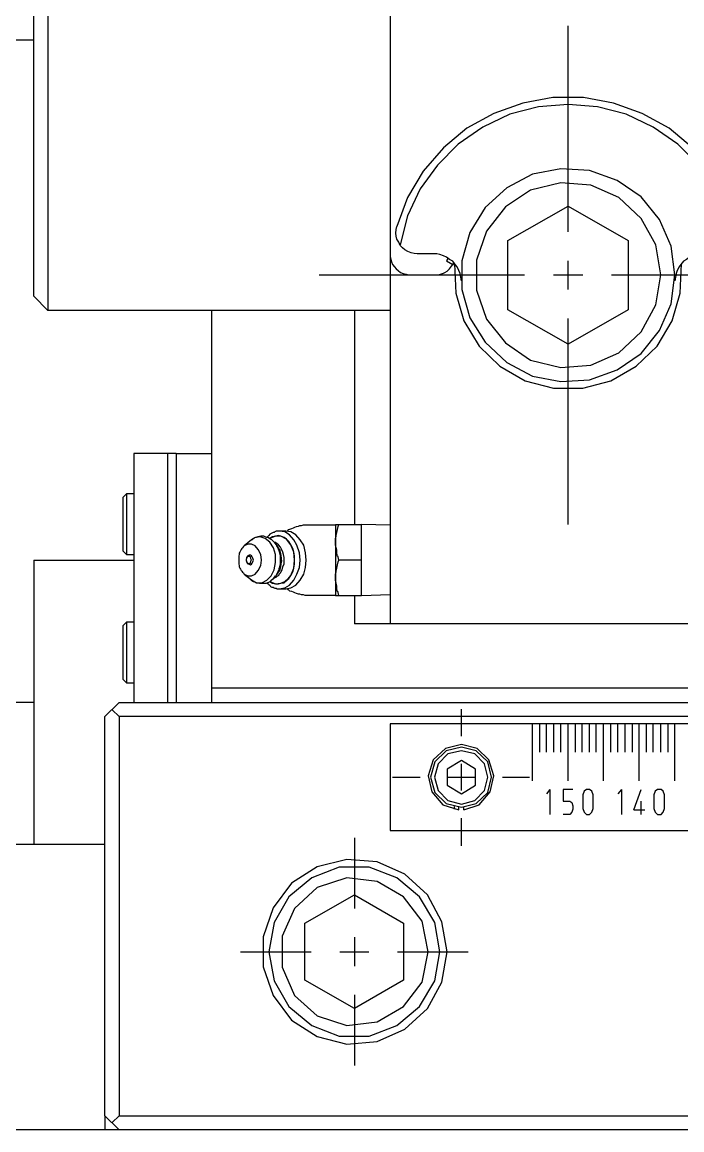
# Model space of a CAD drawing. Header units: millimetres. Extents: x -211 to 45495, y 24 to 52952.
# Drawn here: x 22867.8 to 22960.4, y 28092 to 28247.5 of the extents above; entities that cross this region are included whole.
import ezdxf

# ---------------------------------------------------------------- set-up
doc = ezdxf.new("R2010")
doc.units = ezdxf.units.MM
doc.layers.add('Layer2', color=7, linetype='Continuous')

# ---------------------------------------------------------------- blocks, each defined once
blk = doc.blocks.new('BLKF802')
at = {"layer": 'Layer2', "color": 7, "linetype": 'Continuous', "lineweight": 25}
for p, q in [((22927.36, 28214.04), (22927.45, 28214.13)), ((22927.45, 28214.13), (22927.45, 28214.21)), ((22927.45, 28214.21), (22927.53, 28214.21)), ((22927.53, 28214.21), (22927.53, 28214.3))]:
    blk.add_line(p, q, dxfattribs=at)
blk = doc.blocks.new('BLKF806')
at = {"layer": 'Layer2', "color": 7, "linetype": 'Continuous', "lineweight": 25}
for p, q in [((22928.22, 28213.53), (22928.31, 28213.53)), ((22928.31, 28213.53), (22928.31, 28213.7)), ((22928.31, 28213.7), (22928.4, 28213.7))]:
    blk.add_line(p, q, dxfattribs=at)
blk = doc.blocks.new('BLKF807')
at = {"layer": 'Layer2', "color": 7, "linetype": 'Continuous', "lineweight": 25}
for p, q in [((22927.79, 28212.92), (22928.05, 28213.27)), ((22925.64, 28212.06), (22926.07, 28212.06)), ((22926.07, 28212.06), (22926.5, 28212.15)), ((22926.5, 28212.15), (22926.93, 28212.32)), ((22926.93, 28212.32), (22927.1, 28212.41)), ((22927.1, 28212.41), (22927.45, 28212.58)), ((22927.45, 28212.58), (22927.79, 28212.92))]:
    blk.add_line(p, q, dxfattribs=at)
blk = doc.blocks.new('BLKF812')
at = {"layer": 'Layer2', "color": 7, "linetype": 'Continuous', "lineweight": 25}
for p, q in [((22919.44, 28214.99), (22919.44, 28214.64)), ((22919.44, 28214.64), (22919.53, 28214.21)), ((22919.53, 28214.21), (22919.61, 28213.87)), ((22919.61, 28213.87), (22919.78, 28213.53)), ((22919.78, 28213.53), (22920.04, 28213.18)), ((22920.04, 28213.18), (22920.3, 28212.92)), ((22920.3, 28212.92), (22920.56, 28212.66)), ((22920.56, 28212.66), (22920.9, 28212.41)), ((22920.9, 28212.41), (22921.25, 28212.23)), ((22921.25, 28212.23), (22921.68, 28212.15)), ((22921.68, 28212.15), (22922.02, 28212.06))]:
    blk.add_line(p, q, dxfattribs=at)
blk = doc.blocks.new('BLKF864')
at = {"layer": 'Layer2', "color": 7, "linetype": 'Continuous', "lineweight": 25}
for p, q in [((22942.26, 28236.95), (22938.04, 28236.17)), ((22946.57, 28236.95), (22942.26, 28236.95)), ((22950.78, 28236.17), (22946.57, 28236.95)), ((22938.04, 28236.17), (22933.99, 28234.71)), ((22954.83, 28234.71), (22950.78, 28236.17)), ((22933.99, 28234.71), (22930.2, 28232.64)), ((22958.62, 28232.64), (22954.83, 28234.71)), ((22930.2, 28232.64), (22926.93, 28229.89)), ((22961.89, 28229.89), (22958.62, 28232.64)), ((22926.93, 28229.89), (22924.09, 28226.61)), ((22964.74, 28226.61), (22961.89, 28229.89)), ((22924.09, 28226.61), (22921.85, 28222.91)), ((22966.97, 28222.91), (22964.74, 28226.61)), ((22968.44, 28218.86), (22966.97, 28222.91))]:
    blk.add_line(p, q, dxfattribs=at)
blk = doc.blocks.new('BLKF865')
at = {"layer": 'Layer2', "color": 7, "linetype": 'Continuous', "lineweight": 25}
for p, q in [((22940.28, 28235.66), (22936.23, 28234.62)), ((22944.41, 28236), (22940.28, 28235.66)), ((22948.55, 28235.66), (22944.41, 28236)), ((22952.59, 28234.62), (22948.55, 28235.66)), ((22936.23, 28234.62), (22932.44, 28232.81)), ((22956.38, 28232.81), (22952.59, 28234.62)), ((22932.44, 28232.81), (22929, 28230.4)), ((22959.83, 28230.4), (22956.38, 28232.81)), ((22929, 28230.4), (22926.07, 28227.48)), ((22962.75, 28227.48), (22959.83, 28230.4)), ((22926.07, 28227.48), (22923.66, 28224.12)), ((22965.17, 28224.12), (22962.75, 28227.48)), ((22923.66, 28224.12), (22921.85, 28220.33)), ((22966.97, 28220.33), (22965.17, 28224.12)), ((22968.01, 28216.28), (22966.97, 28220.33))]:
    blk.add_line(p, q, dxfattribs=at)
blk = doc.blocks.new('BLKF866')
at = {"layer": 'Layer2', "color": 7, "linetype": 'Continuous', "lineweight": 25}
for p, q in [((22962.41, 28214.9), (22961.89, 28214.73)), ((22962.84, 28214.99), (22962.41, 28214.9)), ((22965.6, 28214.99), (22962.84, 28214.99)), ((22960.26, 28213.53), (22960, 28213.18)), ((22960.6, 28213.96), (22960.26, 28213.53)), ((22961.03, 28214.21), (22960.6, 28213.96)), ((22961.46, 28214.56), (22961.03, 28214.21)), ((22961.89, 28214.73), (22961.46, 28214.56)), ((22959.57, 28212.23), (22959.48, 28211.72)), ((22959.74, 28212.66), (22959.57, 28212.23)), ((22960, 28213.18), (22959.74, 28212.66))]:
    blk.add_line(p, q, dxfattribs=at)
blk = doc.blocks.new('BLKF867')
at = {"layer": 'Layer2', "color": 7, "linetype": 'Continuous', "lineweight": 25}
for p, q in [((22926.41, 28214.9), (22925.98, 28214.99)), ((22926.93, 28214.73), (22926.41, 28214.9)), ((22927.36, 28214.56), (22926.93, 28214.73)), ((22927.79, 28214.21), (22927.36, 28214.56)), ((22928.22, 28213.96), (22927.79, 28214.21)), ((22928.57, 28213.53), (22928.22, 28213.96)), ((22928.83, 28213.18), (22928.57, 28213.53)), ((22929.08, 28212.66), (22928.83, 28213.18)), ((22929.26, 28212.23), (22929.08, 28212.66)), ((22929.34, 28211.72), (22929.26, 28212.23)), ((22929.43, 28211.2), (22929.34, 28211.72))]:
    blk.add_line(p, q, dxfattribs=at)
blk = doc.blocks.new('BLKF869')
at = {"layer": 'Layer2', "color": 7, "linetype": 'Continuous', "lineweight": 25}
for p, q in [((22920.21, 28217.92), (22920.3, 28218.43)), ((22920.3, 28217.49), (22920.21, 28217.92)), ((22920.39, 28217.06), (22920.3, 28217.49)), ((22920.64, 28216.63), (22920.39, 28217.06)), ((22920.82, 28216.19), (22920.64, 28216.63)), ((22921.16, 28215.85), (22920.82, 28216.19)), ((22921.51, 28215.59), (22921.16, 28215.85)), ((22921.94, 28215.33), (22921.51, 28215.59)), ((22922.37, 28215.16), (22921.94, 28215.33)), ((22922.8, 28215.08), (22922.37, 28215.16)), ((22923.23, 28214.99), (22922.8, 28215.08))]:
    blk.add_line(p, q, dxfattribs=at)
blk = doc.blocks.new('BLKF870')
at = {"layer": 'Layer2', "color": 7, "linetype": 'Continuous', "lineweight": 25}
for p, q in [((22928.48, 28213.61), (22928.65, 28209.48)), ((22928.65, 28209.48), (22929.77, 28205.6)), ((22959.05, 28205.6), (22960.17, 28209.48)), ((22929.77, 28205.6), (22931.93, 28202.07)), ((22956.9, 28202.07), (22959.05, 28205.6)), ((22931.93, 28202.07), (22934.85, 28199.23)), ((22953.97, 28199.23), (22956.9, 28202.07)), ((22934.85, 28199.23), (22938.38, 28197.16)), ((22950.44, 28197.16), (22953.97, 28199.23)), ((22938.38, 28197.16), (22942.35, 28196.13)), ((22946.48, 28196.13), (22950.44, 28197.16)), ((22942.35, 28196.13), (22946.48, 28196.13))]:
    blk.add_line(p, q, dxfattribs=at)
blk = doc.blocks.new('BLKF1083')
at = {"layer": 'Layer2', "color": 7, "linetype": 'Continuous', "lineweight": 25}
for p, q in [((22898.34, 28173.14), (22898.26, 28172.97)), ((22898.26, 28172.97), (22898.26, 28172.79)), ((22898.43, 28173.31), (22898.34, 28173.14)), ((22898.51, 28173.48), (22898.43, 28173.31)), ((22898.6, 28173.65), (22898.51, 28173.48)), ((22898.69, 28173.74), (22898.6, 28173.65)), ((22898.86, 28173.91), (22898.69, 28173.74)), ((22898.94, 28174), (22898.86, 28173.91)), ((22898.26, 28172.79), (22898.17, 28172.62)), ((22898.17, 28172.62), (22898.17, 28172.45)), ((22898.17, 28172.45), (22898.17, 28172.19))]:
    blk.add_line(p, q, dxfattribs=at)
blk = doc.blocks.new('BLKF1084')
at = {"layer": 'Layer2', "color": 7, "linetype": 'Continuous', "lineweight": 25}
for p, q in [((22900.15, 28174.95), (22900.06, 28174.86)), ((22900.24, 28175.03), (22900.15, 28174.95)), ((22900.32, 28175.03), (22900.24, 28175.03)), ((22900.41, 28175.12), (22900.32, 28175.03))]:
    blk.add_line(p, q, dxfattribs=at)
blk = doc.blocks.new('BLKF1085')
at = {"layer": 'Layer2', "color": 7, "linetype": 'Continuous', "lineweight": 25}
for p, q in [((22901.87, 28175.03), (22901.18, 28175.29)), ((22902.56, 28174.52), (22901.87, 28175.03)), ((22903.08, 28173.74), (22902.56, 28174.52)), ((22903.34, 28172.79), (22903.08, 28173.74)), ((22903.16, 28170.64), (22903.34, 28171.67)), ((22903.34, 28171.67), (22903.34, 28172.79)), ((22902.13, 28169.18), (22902.73, 28169.78)), ((22902.73, 28169.78), (22903.16, 28170.64)), ((22899.98, 28169.26), (22900.67, 28168.83)), ((22900.67, 28168.83), (22901.44, 28168.83)), ((22901.44, 28168.83), (22902.13, 28169.18))]:
    blk.add_line(p, q, dxfattribs=at)
blk = doc.blocks.new('BLKF1086')
at = {"layer": 'Layer2', "color": 7, "linetype": 'Continuous', "lineweight": 25}
for p, q in [((22899.98, 28174.26), (22899.46, 28174.26)), ((22900.49, 28174), (22899.98, 28174.26)), ((22900.92, 28173.48), (22900.49, 28174)), ((22901.27, 28172.79), (22900.92, 28173.48)), ((22898.17, 28172.02), (22898.17, 28171.42)), ((22898.17, 28171.42), (22898.26, 28171.24)), ((22901.36, 28172.02), (22901.27, 28172.79)), ((22901.27, 28171.24), (22901.36, 28172.02)), ((22898.26, 28171.24), (22898.26, 28171.07)), ((22898.26, 28171.07), (22898.34, 28170.9)), ((22898.34, 28170.9), (22898.43, 28170.73)), ((22898.43, 28170.73), (22898.51, 28170.55)), ((22898.51, 28170.55), (22898.6, 28170.47)), ((22898.6, 28170.47), (22898.69, 28170.3)), ((22898.69, 28170.3), (22898.86, 28170.21)), ((22898.86, 28170.21), (22898.94, 28170.04)), ((22898.94, 28170.04), (22899.46, 28169.78)), ((22899.46, 28169.78), (22899.98, 28169.78)), ((22899.98, 28169.78), (22900.49, 28170.04)), ((22900.49, 28170.04), (22900.92, 28170.55)), ((22900.92, 28170.55), (22901.27, 28171.24))]:
    blk.add_line(p, q, dxfattribs=at)
blk = doc.blocks.new('BLKF1087')
at = {"layer": 'Layer2', "color": 7, "linetype": 'Continuous', "lineweight": 25}
for p, q in [((22904.02, 28172.88), (22903.94, 28173.05)), ((22904.02, 28172.62), (22904.02, 28172.88)), ((22904.02, 28172.45), (22904.02, 28172.62)), ((22904.02, 28172.19), (22904.02, 28172.45)), ((22904.02, 28171.93), (22904.02, 28172.19)), ((22904.02, 28171.76), (22904.02, 28171.93)), ((22904.02, 28171.5), (22904.02, 28171.76)), ((22904.02, 28171.24), (22904.02, 28171.5)), ((22903.85, 28170.81), (22903.94, 28171.07)), ((22903.85, 28170.64), (22903.85, 28170.81)), ((22903.94, 28171.07), (22904.02, 28171.24))]:
    blk.add_line(p, q, dxfattribs=at)
blk = doc.blocks.new('BLKF1088')
at = {"layer": 'Layer2', "color": 7, "linetype": 'Continuous', "lineweight": 25}
for p, q in [((22903.51, 28170.04), (22903.59, 28170.04)), ((22903.59, 28170.12), (22903.68, 28170.21)), ((22903.59, 28170.04), (22903.59, 28170.12)), ((22903.68, 28170.3), (22903.68, 28170.38)), ((22903.68, 28170.38), (22903.77, 28170.38)), ((22903.68, 28170.21), (22903.68, 28170.3)), ((22903.77, 28170.47), (22903.77, 28170.55)), ((22903.77, 28170.38), (22903.77, 28170.47))]:
    blk.add_line(p, q, dxfattribs=at)
blk = doc.blocks.new('BLKF1089')
at = {"layer": 'Layer2', "color": 7, "linetype": 'Continuous', "lineweight": 25}
for p, q in [((22900.41, 28175.12), (22900.06, 28174.95)), ((22900.84, 28175.29), (22900.41, 28175.12)), ((22900.92, 28175.29), (22900.84, 28175.29)), ((22901.27, 28175.38), (22900.92, 28175.29)), ((22901.7, 28175.38), (22901.27, 28175.38)), ((22902.13, 28175.2), (22901.7, 28175.38)), ((22902.47, 28175.12), (22902.13, 28175.2)), ((22902.47, 28175.03), (22902.47, 28175.12)), ((22902.82, 28174.86), (22902.47, 28175.03)), ((22903.16, 28174.52), (22902.82, 28174.86)), ((22903.25, 28174.43), (22903.16, 28174.52)), ((22903.51, 28174.09), (22903.25, 28174.43)), ((22903.51, 28174), (22903.51, 28174.09)), ((22903.77, 28173.65), (22903.51, 28174)), ((22903.77, 28173.57), (22903.77, 28173.65))]:
    blk.add_line(p, q, dxfattribs=at)
blk = doc.blocks.new('BLKF1090')
at = {"layer": 'Layer2', "color": 7, "linetype": 'Continuous', "lineweight": 25}
for p, q in [((22903.94, 28173.05), (22903.85, 28173.31)), ((22904.02, 28172.62), (22903.94, 28173.05)), ((22903.94, 28171.07), (22904.02, 28171.5)), ((22904.02, 28172.45), (22904.02, 28172.62)), ((22904.11, 28172.02), (22904.02, 28172.45)), ((22904.02, 28171.59), (22904.11, 28172.02)), ((22904.02, 28171.5), (22904.02, 28171.59)), ((22903.08, 28169.43), (22903.34, 28169.78)), ((22903.34, 28169.78), (22903.42, 28169.78)), ((22903.42, 28169.78), (22903.59, 28170.12)), ((22903.59, 28170.12), (22903.77, 28170.47)), ((22903.77, 28170.47), (22903.85, 28170.55)), ((22903.85, 28170.64), (22903.94, 28171.07)), ((22903.85, 28170.55), (22903.85, 28170.64)), ((22899.89, 28169.26), (22900.24, 28169)), ((22900.24, 28169), (22900.32, 28169)), ((22900.32, 28169), (22900.75, 28168.83)), ((22900.75, 28168.83), (22901.1, 28168.75)), ((22901.1, 28168.75), (22901.53, 28168.75)), ((22901.53, 28168.75), (22901.96, 28168.75)), ((22901.96, 28168.75), (22902.04, 28168.75)), ((22902.04, 28168.75), (22902.39, 28168.92)), ((22902.39, 28168.92), (22902.73, 28169.09)), ((22902.73, 28169.18), (22903.08, 28169.43)), ((22902.73, 28169.09), (22902.73, 28169.18))]:
    blk.add_line(p, q, dxfattribs=at)
blk = doc.blocks.new('BLKF1091')
at = {"layer": 'Layer2', "color": 7, "linetype": 'Continuous', "lineweight": 25}
for p, q in [((22899.29, 28172.19), (22899.2, 28172.19)), ((22899.2, 28172.19), (22899.2, 28172.02)), ((22899.2, 28172.02), (22899.29, 28171.85)), ((22899.46, 28172.62), (22899.29, 28172.36)), ((22899.29, 28172.36), (22899.29, 28172.19)), ((22899.29, 28171.85), (22899.37, 28171.59)), ((22899.63, 28172.71), (22899.46, 28172.62)), ((22899.46, 28171.5), (22899.63, 28171.42)), ((22899.81, 28172.71), (22899.63, 28172.71)), ((22899.63, 28171.42), (22899.81, 28171.33)), ((22899.98, 28172.62), (22899.81, 28172.71)), ((22899.81, 28171.33), (22899.98, 28171.42)), ((22900.06, 28172.45), (22899.98, 28172.62)), ((22899.98, 28171.42), (22900.06, 28171.59)), ((22900.15, 28172.28), (22900.06, 28172.45)), ((22900.06, 28171.59), (22900.15, 28171.76)), ((22900.24, 28172.02), (22900.15, 28172.28)), ((22900.15, 28171.76), (22900.24, 28172.02))]:
    blk.add_line(p, q, dxfattribs=at)
blk = doc.blocks.new('BLKF1092')
at = {"layer": 'Layer2', "color": 7, "linetype": 'Continuous', "lineweight": 25}
for p, q in [((22899.29, 28172.19), (22899.2, 28172.19)), ((22899.2, 28172.19), (22899.2, 28172.1)), ((22899.2, 28172.1), (22899.2, 28172.02)), ((22899.2, 28172.02), (22899.2, 28171.93)), ((22899.2, 28171.93), (22899.29, 28171.85)), ((22899.37, 28172.36), (22899.29, 28172.36)), ((22899.29, 28172.36), (22899.29, 28172.28)), ((22899.29, 28172.28), (22899.29, 28172.19)), ((22899.29, 28171.85), (22899.29, 28171.76)), ((22899.29, 28171.76), (22899.37, 28171.67)), ((22899.46, 28172.45), (22899.37, 28172.45)), ((22899.37, 28172.45), (22899.37, 28172.36)), ((22899.37, 28171.67), (22899.37, 28171.59)), ((22899.37, 28171.59), (22899.46, 28171.59)), ((22899.55, 28172.54), (22899.46, 28172.54)), ((22899.46, 28172.54), (22899.46, 28172.45)), ((22899.46, 28171.59), (22899.55, 28171.5)), ((22899.55, 28171.5), (22899.72, 28171.59)), ((22899.81, 28172.45), (22899.72, 28172.54)), ((22899.72, 28171.59), (22899.81, 28171.59)), ((22899.81, 28172.36), (22899.81, 28172.45)), ((22899.89, 28172.28), (22899.81, 28172.36)), ((22899.81, 28171.67), (22899.89, 28171.76)), ((22899.81, 28171.59), (22899.81, 28171.67)), ((22899.89, 28172.19), (22899.89, 28172.28)), ((22899.98, 28172.02), (22899.89, 28172.19)), ((22899.89, 28171.93), (22899.98, 28172.02)), ((22899.89, 28171.76), (22899.89, 28171.93))]:
    blk.add_line(p, q, dxfattribs=at)
blk = doc.blocks.new('BLKF1093')
at = {"layer": 'Layer2', "color": 7, "linetype": 'Continuous', "lineweight": 25}
for p, q in [((22903.77, 28173.57), (22903.77, 28173.65)), ((22903.85, 28173.57), (22903.77, 28173.57)), ((22903.85, 28173.48), (22903.85, 28173.57)), ((22903.94, 28173.4), (22903.85, 28173.48)), ((22903.94, 28173.31), (22903.94, 28173.4)), ((22903.94, 28173.22), (22903.94, 28173.31)), ((22904.02, 28173.14), (22903.94, 28173.22)), ((22904.02, 28172.97), (22904.02, 28173.14)), ((22904.11, 28172.88), (22904.02, 28172.97))]:
    blk.add_line(p, q, dxfattribs=at)
blk = doc.blocks.new('BLKF1094')
at = {"layer": 'Layer2', "color": 7, "linetype": 'Continuous', "lineweight": 25}
for p, q in [((22903.68, 28173.74), (22903.68, 28173.91)), ((22903.77, 28173.65), (22903.68, 28173.74)), ((22903.77, 28173.57), (22903.77, 28173.65))]:
    blk.add_line(p, q, dxfattribs=at)
blk = doc.blocks.new('BLKF1095')
at = {"layer": 'Layer2', "color": 7, "linetype": 'Continuous', "lineweight": 25}
for p, q in [((22904.2, 28172.36), (22904.11, 28172.54)), ((22904.11, 28171.5), (22904.2, 28171.67)), ((22904.11, 28171.33), (22904.11, 28171.5)), ((22904.11, 28171.24), (22904.11, 28171.33)), ((22904.2, 28172.19), (22904.2, 28172.36)), ((22904.2, 28172.02), (22904.2, 28172.19)), ((22904.2, 28171.85), (22904.2, 28172.02)), ((22904.2, 28171.67), (22904.2, 28171.85)), ((22903.94, 28170.73), (22904.02, 28170.9)), ((22904.02, 28171.07), (22904.11, 28171.24)), ((22904.02, 28170.9), (22904.02, 28171.07))]:
    blk.add_line(p, q, dxfattribs=at)
blk = doc.blocks.new('BLKF1096')
at = {"layer": 'Layer2', "color": 7, "linetype": 'Continuous', "lineweight": 25}
for p, q in [((22903.77, 28170.3), (22903.77, 28170.47)), ((22903.77, 28170.47), (22903.85, 28170.47)), ((22903.85, 28170.47), (22903.85, 28170.64)), ((22903.85, 28170.64), (22903.94, 28170.64))]:
    blk.add_line(p, q, dxfattribs=at)
blk = doc.blocks.new('BLKF1097')
at = {"layer": 'Layer2', "color": 7, "linetype": 'Continuous', "lineweight": 25}
for p, q in [((22904.02, 28172.88), (22904.11, 28172.71)), ((22904.11, 28171.5), (22904.02, 28171.07)), ((22904.11, 28172.71), (22904.11, 28172.36)), ((22904.11, 28172.36), (22904.2, 28171.93)), ((22904.2, 28171.93), (22904.11, 28171.5)), ((22904.02, 28171.07), (22903.94, 28170.73)), ((22903.94, 28170.73), (22903.94, 28170.64))]:
    blk.add_line(p, q, dxfattribs=at)
blk = doc.blocks.new('BLKF1098')
at = {"layer": 'Layer2', "color": 7, "linetype": 'Continuous', "lineweight": 25}
for p, q in [((22904.11, 28175.38), (22903.34, 28175.38)), ((22904.89, 28174.95), (22904.11, 28175.38)), ((22905.49, 28174.17), (22904.89, 28174.95)), ((22905.92, 28173.14), (22905.49, 28174.17)), ((22906.01, 28172.02), (22905.92, 28173.14)), ((22905.92, 28170.9), (22906.01, 28172.02)), ((22904.89, 28169.09), (22905.49, 28169.87)), ((22905.49, 28169.87), (22905.92, 28170.9)), ((22902.56, 28169), (22903.34, 28168.66)), ((22903.34, 28168.66), (22904.11, 28168.75)), ((22904.11, 28168.75), (22904.89, 28169.09))]:
    blk.add_line(p, q, dxfattribs=at)
blk = doc.blocks.new('BLKF1099')
at = {"layer": 'Layer2', "color": 7, "linetype": 'Continuous', "lineweight": 25}
for p, q in [((22903.77, 28174.17), (22903.51, 28174.34)), ((22904.02, 28173.83), (22903.77, 28174.17)), ((22904.2, 28173.57), (22904.02, 28173.83)), ((22904.37, 28173.14), (22904.2, 28173.57)), ((22904.46, 28172.79), (22904.37, 28173.14)), ((22904.37, 28171.07), (22904.54, 28171.5)), ((22904.54, 28172.36), (22904.46, 28172.79)), ((22904.54, 28171.93), (22904.54, 28172.36)), ((22904.54, 28171.5), (22904.54, 28171.93)), ((22904.11, 28170.3), (22904.28, 28170.64)), ((22904.28, 28170.64), (22904.37, 28171.07))]:
    blk.add_line(p, q, dxfattribs=at)
blk = doc.blocks.new('BLKF1100')
at = {"layer": 'Layer2', "color": 7, "linetype": 'Continuous', "lineweight": 25}
for p, q in [((22903.51, 28169.69), (22903.59, 28169.78)), ((22903.59, 28169.78), (22903.68, 28169.78)), ((22903.68, 28169.78), (22903.77, 28169.87)), ((22903.77, 28169.87), (22903.85, 28169.95)), ((22903.85, 28170.04), (22903.94, 28170.12)), ((22903.85, 28169.95), (22903.85, 28170.04)), ((22903.94, 28170.12), (22904.02, 28170.21)), ((22903.16, 28169.52), (22903.25, 28169.52)), ((22903.25, 28169.52), (22903.34, 28169.61)), ((22903.34, 28169.61), (22903.42, 28169.61)), ((22903.42, 28169.61), (22903.51, 28169.69))]:
    blk.add_line(p, q, dxfattribs=at)
blk = doc.blocks.new('BLKF1101')
at = {"layer": 'Layer2', "color": 7, "linetype": 'Continuous', "lineweight": 25}
for p, q in [((22902.13, 28168.83), (22902.3, 28168.66)), ((22902.3, 28168.66), (22902.39, 28168.57)), ((22902.39, 28168.57), (22902.56, 28168.49)), ((22902.56, 28168.49), (22902.65, 28168.32)), ((22902.65, 28168.32), (22902.82, 28168.23)), ((22902.82, 28168.23), (22902.99, 28168.23)), ((22902.99, 28168.23), (22903.16, 28168.14)), ((22903.16, 28168.14), (22903.25, 28168.06)), ((22903.25, 28168.06), (22903.42, 28168.06)), ((22903.42, 28168.06), (22903.59, 28167.97)), ((22903.59, 28167.97), (22903.77, 28167.97))]:
    blk.add_line(p, q, dxfattribs=at)
blk = doc.blocks.new('BLKF1102')
at = {"layer": 'Layer2', "color": 7, "linetype": 'Continuous', "lineweight": 25}
for p, q in [((22903.34, 28175.38), (22902.91, 28175.29)), ((22903.77, 28175.46), (22903.34, 28175.38)), ((22904.11, 28175.38), (22903.77, 28175.46)), ((22904.54, 28175.2), (22904.11, 28175.38)), ((22904.89, 28174.95), (22904.54, 28175.2)), ((22905.23, 28174.6), (22904.89, 28174.95)), ((22905.49, 28174.17), (22905.23, 28174.6)), ((22905.75, 28173.65), (22905.49, 28174.17)), ((22905.92, 28173.14), (22905.75, 28173.65)), ((22906.01, 28172.62), (22905.92, 28173.14)), ((22906.01, 28172.02), (22906.01, 28172.62))]:
    blk.add_line(p, q, dxfattribs=at)
blk = doc.blocks.new('BLKF1103')
at = {"layer": 'Layer2', "color": 7, "linetype": 'Continuous', "lineweight": 25}
for p, q in [((22905.92, 28170.9), (22906.01, 28171.42)), ((22905.23, 28169.43), (22905.49, 28169.87)), ((22905.49, 28169.87), (22905.75, 28170.38)), ((22905.75, 28170.38), (22905.92, 28170.9)), ((22902.56, 28169), (22902.91, 28168.75)), ((22902.91, 28168.75), (22903.34, 28168.66)), ((22903.34, 28168.66), (22903.77, 28168.66)), ((22903.77, 28168.66), (22904.11, 28168.75)), ((22904.11, 28168.75), (22904.54, 28168.83)), ((22904.54, 28168.83), (22904.89, 28169.18)), ((22904.89, 28169.18), (22905.23, 28169.43))]:
    blk.add_line(p, q, dxfattribs=at)
blk = doc.blocks.new('BLKF1104')
at = {"layer": 'Layer2', "color": 7, "linetype": 'Continuous', "lineweight": 25}
for p, q in [((22906.18, 28175.55), (22905.49, 28175.98)), ((22906.78, 28174.86), (22906.18, 28175.55)), ((22907.3, 28174.09), (22906.78, 28174.86)), ((22907.56, 28173.05), (22907.3, 28174.09)), ((22907.64, 28172.02), (22907.56, 28173.05)), ((22907.56, 28170.98), (22907.64, 28172.02)), ((22906.78, 28169.18), (22907.3, 28170.04)), ((22907.3, 28170.04), (22907.56, 28170.98)), ((22905.49, 28168.14), (22906.18, 28168.49)), ((22906.18, 28168.49), (22906.78, 28169.18)), ((22904.8, 28167.97), (22905.49, 28168.14))]:
    blk.add_line(p, q, dxfattribs=at)
blk = doc.blocks.new('BLKF1105')
at = {"layer": 'Layer2', "color": 7, "linetype": 'Continuous', "lineweight": 25}
for p, q in [((22903.25, 28175.98), (22903.16, 28175.89)), ((22903.42, 28176.07), (22903.25, 28175.98)), ((22903.85, 28176.07), (22903.42, 28176.07)), ((22902.39, 28175.46), (22902.3, 28175.38)), ((22902.56, 28175.64), (22902.39, 28175.46)), ((22902.65, 28175.72), (22902.56, 28175.64)), ((22902.82, 28175.81), (22902.65, 28175.72)), ((22902.99, 28175.89), (22902.82, 28175.81)), ((22903.16, 28175.89), (22902.99, 28175.89))]:
    blk.add_line(p, q, dxfattribs=at)
blk = doc.blocks.new('BLKF1106')
at = {"layer": 'Layer2', "color": 7, "linetype": 'Continuous', "lineweight": 25}
for p, q in [((22905.32, 28175.55), (22904.63, 28175.98)), ((22905.92, 28174.86), (22905.32, 28175.55)), ((22906.35, 28174.09), (22905.92, 28174.86)), ((22906.69, 28173.05), (22906.35, 28174.09)), ((22906.78, 28172.02), (22906.69, 28173.05)), ((22906.69, 28170.98), (22906.78, 28172.02)), ((22905.92, 28169.18), (22906.35, 28170.04)), ((22906.35, 28170.04), (22906.69, 28170.98)), ((22904.63, 28168.14), (22905.32, 28168.49)), ((22905.32, 28168.49), (22905.92, 28169.18)), ((22903.85, 28167.97), (22904.63, 28168.14))]:
    blk.add_line(p, q, dxfattribs=at)
blk = doc.blocks.new('BLKF1107')
at = {"layer": 'Layer2', "color": 7, "linetype": 'Continuous', "lineweight": 25}
for p, q in [((22911.95, 28175.89), (22912.03, 28176.32)), ((22912.03, 28176.32), (22912.12, 28176.75)), ((22911.78, 28175.03), (22911.86, 28175.38)), ((22911.78, 28174.6), (22911.78, 28175.03)), ((22911.78, 28174.52), (22911.78, 28174.6)), ((22911.78, 28174.17), (22911.78, 28174.52)), ((22911.86, 28175.46), (22911.95, 28175.89)), ((22911.86, 28175.38), (22911.86, 28175.46)), ((22911.86, 28173.74), (22911.78, 28174.17)), ((22911.95, 28173.4), (22911.86, 28173.74)), ((22911.95, 28172.97), (22911.95, 28173.4)), ((22912.03, 28172.54), (22911.95, 28172.97)), ((22912.12, 28172.54), (22912.03, 28172.54)), ((22912.12, 28172.45), (22912.12, 28172.54)), ((22912.21, 28172.02), (22912.12, 28172.45))]:
    blk.add_line(p, q, dxfattribs=at)
blk = doc.blocks.new('BLKF1108')
at = {"layer": 'Layer2', "color": 7, "linetype": 'Continuous', "lineweight": 25}
for p, q in [((22911.95, 28170.9), (22912.03, 28171.33)), ((22912.03, 28171.33), (22912.12, 28171.76)), ((22911.78, 28170.04), (22911.86, 28170.38)), ((22911.78, 28169.61), (22911.78, 28170.04)), ((22911.86, 28170.47), (22911.95, 28170.9)), ((22911.86, 28170.38), (22911.86, 28170.47)), ((22911.78, 28169.52), (22911.78, 28169.61)), ((22911.78, 28169.18), (22911.78, 28169.52)), ((22911.86, 28168.75), (22911.78, 28169.18)), ((22911.95, 28168.4), (22911.86, 28168.75)), ((22911.95, 28167.97), (22911.95, 28168.4)), ((22912.03, 28167.54), (22911.95, 28167.97)), ((22912.12, 28167.54), (22912.03, 28167.54)), ((22912.12, 28167.45), (22912.12, 28167.54)), ((22912.21, 28167.02), (22912.12, 28167.45))]:
    blk.add_line(p, q, dxfattribs=at)
blk = doc.blocks.new('BLKF1109')
at = {"layer": 'Layer2', "color": 7, "linetype": 'Continuous', "lineweight": 25}
for p, q in [((22904.97, 28167.97), (22905.14, 28167.88)), ((22905.14, 28167.88), (22905.32, 28167.71)), ((22905.32, 28167.71), (22905.57, 28167.63)), ((22905.57, 28167.63), (22905.83, 28167.54)), ((22905.83, 28167.54), (22906.01, 28167.45)), ((22906.01, 28167.45), (22906.26, 28167.37)), ((22906.26, 28167.37), (22906.52, 28167.28)), ((22906.52, 28167.28), (22906.69, 28167.28)), ((22906.69, 28167.28), (22906.95, 28167.2)), ((22906.95, 28167.2), (22907.21, 28167.2)), ((22907.21, 28167.2), (22907.47, 28167.11))]:
    blk.add_line(p, q, dxfattribs=at)
blk = doc.blocks.new('BLKF1110')
at = {"layer": 'Layer2', "color": 7, "linetype": 'Continuous', "lineweight": 25}
for p, q in [((22905.32, 28176.32), (22905.14, 28176.24)), ((22905.57, 28176.41), (22905.32, 28176.32)), ((22905.83, 28176.5), (22905.57, 28176.41)), ((22906.01, 28176.58), (22905.83, 28176.5)), ((22906.26, 28176.67), (22906.01, 28176.58)), ((22906.52, 28176.75), (22906.26, 28176.67)), ((22906.69, 28176.84), (22906.52, 28176.75)), ((22906.95, 28176.84), (22906.69, 28176.84)), ((22907.21, 28176.93), (22906.95, 28176.84)), ((22907.64, 28176.93), (22907.21, 28176.93))]:
    blk.add_line(p, q, dxfattribs=at)
blk = doc.blocks.new('BLKF1148')
at = {"layer": 'Layer2', "color": 7, "linetype": 'Continuous', "lineweight": 25}
for p, q in [((22939.42, 28226.18), (22935.8, 28224.29)), ((22943.38, 28226.96), (22939.42, 28226.18)), ((22947.43, 28226.7), (22943.38, 28226.96)), ((22951.3, 28225.32), (22947.43, 28226.7)), ((22935.8, 28224.29), (22932.79, 28221.53)), ((22954.66, 28223), (22951.3, 28225.32)), ((22957.24, 28219.81), (22954.66, 28223)), ((22932.79, 28221.53), (22930.63, 28218)), ((22958.88, 28216.11), (22957.24, 28219.81)), ((22930.63, 28218), (22929.51, 28214.04)), ((22959.4, 28212.06), (22958.88, 28216.11)), ((22929.51, 28214.04), (22929.51, 28209.99)), ((22929.51, 28209.99), (22930.63, 28206.03)), ((22957.24, 28204.23), (22958.88, 28208.01)), ((22930.63, 28206.03), (22932.79, 28202.59)), ((22954.66, 28201.04), (22957.24, 28204.23)), ((22932.79, 28202.59), (22935.8, 28199.75)), ((22951.3, 28198.71), (22954.66, 28201.04)), ((22935.8, 28199.75), (22939.42, 28197.85)), ((22939.42, 28197.85), (22943.38, 28197.08)), ((22947.43, 28197.34), (22951.3, 28198.71)), ((22943.38, 28197.08), (22947.43, 28197.34))]:
    blk.add_line(p, q, dxfattribs=at)
blk = doc.blocks.new('BLKF1149')
at = {"layer": 'Layer2', "color": 7, "linetype": 'Continuous', "lineweight": 25}
for p, q in [((22943.38, 28224.98), (22939.16, 28223.95)), ((22947.6, 28224.63), (22943.38, 28224.98)), ((22951.56, 28222.91), (22947.6, 28224.63)), ((22939.16, 28223.95), (22935.63, 28221.62)), ((22954.66, 28219.98), (22951.56, 28222.91)), ((22935.63, 28221.62), (22932.96, 28218.18)), ((22956.73, 28216.28), (22954.66, 28219.98)), ((22932.96, 28218.18), (22931.58, 28214.13)), ((22957.42, 28212.06), (22956.73, 28216.28)), ((22931.58, 28214.13), (22931.58, 28209.91)), ((22931.58, 28209.91), (22932.96, 28205.86)), ((22954.66, 28204.05), (22956.73, 28207.84)), ((22932.96, 28205.86), (22935.63, 28202.5)), ((22951.56, 28201.12), (22954.66, 28204.05)), ((22935.63, 28202.5), (22939.16, 28200.09)), ((22947.6, 28199.4), (22951.56, 28201.12)), ((22939.16, 28200.09), (22943.38, 28199.06)), ((22943.38, 28199.06), (22947.6, 28199.4))]:
    blk.add_line(p, q, dxfattribs=at)
blk = doc.blocks.new('BLKF1190')
at = {"layer": 'Layer2', "color": 7, "linetype": 'Continuous', "lineweight": 25}
for p, q in [((22912.29, 28128.88), (22908.42, 28127.41)), ((22916.51, 28128.88), (22912.29, 28128.88)), ((22920.39, 28127.41), (22916.51, 28128.88)), ((22908.42, 28127.41), (22905.23, 28124.74)), ((22923.57, 28124.74), (22920.39, 28127.41)), ((22905.23, 28124.74), (22903.16, 28121.12)), ((22925.73, 28121.12), (22923.57, 28124.74)), ((22903.16, 28121.12), (22902.39, 28116.99)), ((22926.41, 28116.99), (22925.73, 28121.12)), ((22902.39, 28116.99), (22903.16, 28112.94)), ((22903.16, 28112.94), (22905.23, 28109.33)), ((22923.57, 28109.33), (22925.73, 28112.94)), ((22905.23, 28109.33), (22908.42, 28106.66)), ((22920.39, 28106.66), (22923.57, 28109.33)), ((22908.42, 28106.66), (22912.29, 28105.19)), ((22916.51, 28105.19), (22920.39, 28106.66)), ((22912.29, 28105.19), (22916.51, 28105.19))]:
    blk.add_line(p, q, dxfattribs=at)
blk = doc.blocks.new('BLKF1191')
at = {"layer": 'Layer2', "color": 7, "linetype": 'Continuous', "lineweight": 25}
for p, q in [((22913.33, 28127.41), (22909.19, 28126.03)), ((22917.63, 28126.89), (22913.33, 28127.41)), ((22921.33, 28124.74), (22917.63, 28126.89)), ((22909.19, 28126.03), (22906.01, 28123.11)), ((22923.92, 28121.3), (22921.33, 28124.74)), ((22906.01, 28123.11), (22904.28, 28119.23)), ((22924.78, 28116.99), (22923.92, 28121.3)), ((22904.28, 28119.23), (22904.28, 28114.84)), ((22904.28, 28114.84), (22906.01, 28110.88)), ((22921.33, 28109.33), (22923.92, 28112.77)), ((22906.01, 28110.88), (22909.19, 28108.04)), ((22917.63, 28107.17), (22921.33, 28109.33)), ((22909.19, 28108.04), (22913.33, 28106.66)), ((22913.33, 28106.66), (22917.63, 28107.17))]:
    blk.add_line(p, q, dxfattribs=at)
blk = doc.blocks.new('BLKF1270')
at = {"layer": 'Layer2', "color": 7, "linetype": 'Continuous', "lineweight": 25}
for p, q in [((22927.45, 28142.65), (22927.45, 28140.41)), ((22927.45, 28140.41), (22929.43, 28139.21)), ((22929.43, 28139.21), (22931.41, 28140.41))]:
    blk.add_line(p, q, dxfattribs=at)
blk = doc.blocks.new('BLKF1271')
at = {"layer": 'Layer2', "color": 7, "linetype": 'Continuous', "lineweight": 25}
for p, q in [((22929.43, 28145.24), (22927.53, 28144.81)), ((22931.32, 28144.81), (22929.43, 28145.24)), ((22926.16, 28143.43), (22925.64, 28141.53)), ((22927.53, 28144.81), (22926.16, 28143.43)), ((22932.7, 28143.43), (22931.32, 28144.81)), ((22933.13, 28141.53), (22932.7, 28143.43)), ((22925.64, 28141.53), (22926.16, 28139.64)), ((22926.16, 28139.64), (22927.53, 28138.26)), ((22931.32, 28138.26), (22932.7, 28139.64)), ((22927.53, 28138.26), (22929.43, 28137.75)), ((22929.43, 28137.75), (22931.32, 28138.26))]:
    blk.add_line(p, q, dxfattribs=at)
blk = doc.blocks.new('BLKF1272')
at = {"layer": 'Layer2', "color": 7, "linetype": 'Continuous', "lineweight": 25}
for p, q in [((22927.28, 28145.24), (22925.73, 28143.69)), ((22929.43, 28145.75), (22927.28, 28145.24)), ((22931.5, 28145.24), (22929.43, 28145.75)), ((22933.13, 28143.69), (22931.5, 28145.24)), ((22925.73, 28143.69), (22925.12, 28141.53)), ((22933.65, 28141.53), (22933.13, 28143.69)), ((22925.12, 28141.53), (22925.73, 28139.38)), ((22925.73, 28139.38), (22927.28, 28137.83)), ((22931.5, 28137.83), (22933.13, 28139.38)), ((22927.28, 28137.83), (22929.43, 28137.31)), ((22929.43, 28137.31), (22931.5, 28137.83))]:
    blk.add_line(p, q, dxfattribs=at)
blk = doc.blocks.new('BLKF1434')
at = {"layer": 'Layer2', "color": 7, "linetype": 'Continuous', "lineweight": 25}
for p, q in [((22927.19, 28145.58), (22925.47, 28143.95)), ((22929.43, 28146.1), (22927.19, 28145.58)), ((22931.67, 28145.58), (22929.43, 28146.1)), ((22933.3, 28143.95), (22931.67, 28145.58)), ((22925.47, 28143.95), (22924.78, 28141.71)), ((22933.99, 28141.71), (22933.3, 28143.95)), ((22924.78, 28141.71), (22925.3, 28139.47)), ((22933.48, 28139.47), (22933.99, 28141.71)), ((22925.3, 28139.47), (22926.85, 28137.66)), ((22931.93, 28137.66), (22933.48, 28139.47)), ((22929.77, 28136.97), (22931.93, 28137.66))]:
    blk.add_line(p, q, dxfattribs=at)
blk = doc.blocks.new('BLKF1458')
at = {"layer": 'Layer2', "color": 7, "linetype": 'Continuous', "lineweight": 25}
for p, q in [((22913.33, 28129.99), (22909.19, 28128.96)), ((22917.63, 28129.65), (22913.33, 28129.99)), ((22921.51, 28127.93), (22917.63, 28129.65)), ((22909.19, 28128.96), (22905.57, 28126.64)), ((22924.69, 28125), (22921.51, 28127.93)), ((22905.57, 28126.64), (22902.99, 28123.19)), ((22926.67, 28121.21), (22924.69, 28125)), ((22902.99, 28123.19), (22901.61, 28119.14)), ((22927.45, 28116.99), (22926.67, 28121.21)), ((22901.61, 28119.14), (22901.61, 28114.92)), ((22901.61, 28114.92), (22902.99, 28110.88)), ((22924.69, 28109.07), (22926.67, 28112.77)), ((22902.99, 28110.88), (22905.57, 28107.43)), ((22921.51, 28106.14), (22924.69, 28109.07)), ((22905.57, 28107.43), (22909.19, 28105.11)), ((22917.63, 28104.42), (22921.51, 28106.14)), ((22909.19, 28105.11), (22913.33, 28104.07)), ((22913.33, 28104.07), (22917.63, 28104.42))]:
    blk.add_line(p, q, dxfattribs=at)
blk = doc.blocks.new('BLKF1505')
at = {"layer": 'Layer2', "color": 7, "linetype": 'Continuous', "lineweight": 25}
for p, q in [((22956.64, 28139.55), (22956.47, 28139.04)), ((22956.47, 28139.04), (22956.47, 28137.14)), ((22956.98, 28139.81), (22956.64, 28139.55)), ((22957.5, 28139.81), (22956.98, 28139.81)), ((22957.93, 28139.04), (22957.76, 28139.55)), ((22957.93, 28137.14), (22957.93, 28139.04)), ((22956.47, 28137.14), (22956.64, 28136.63)), ((22957.76, 28136.63), (22957.93, 28137.14)), ((22956.64, 28136.63), (22956.98, 28136.28)), ((22956.98, 28136.28), (22957.5, 28136.28)), ((22957.5, 28136.28), (22957.76, 28136.63))]:
    blk.add_line(p, q, dxfattribs=at)
blk = doc.blocks.new('BLKF1517')
at = {"layer": 'Layer2', "color": 7, "linetype": 'Continuous', "lineweight": 25}
for p, q in [((22945.1, 28139.81), (22943.72, 28139.81)), ((22943.72, 28139.81), (22943.72, 28138.18)), ((22943.72, 28138.18), (22944.67, 28138.18)), ((22944.67, 28138.18), (22944.93, 28138)), ((22944.93, 28138), (22945.1, 28137.49)), ((22945.1, 28137.06), (22944.93, 28136.63)), ((22945.1, 28137.49), (22945.1, 28137.06)), ((22944.93, 28136.63), (22944.67, 28136.28))]:
    blk.add_line(p, q, dxfattribs=at)
blk = doc.blocks.new('BLKF1518')
at = {"layer": 'Layer2', "color": 7, "linetype": 'Continuous', "lineweight": 25}
for p, q in [((22946.65, 28139.55), (22946.48, 28139.04)), ((22946.48, 28139.04), (22946.48, 28137.14)), ((22947, 28139.81), (22946.65, 28139.55)), ((22947.43, 28139.81), (22947, 28139.81)), ((22947.94, 28139.04), (22947.77, 28139.55)), ((22947.94, 28137.14), (22947.94, 28139.04)), ((22946.48, 28137.14), (22946.65, 28136.63)), ((22947.77, 28136.63), (22947.94, 28137.14)), ((22946.65, 28136.63), (22947, 28136.28)), ((22947, 28136.28), (22947.43, 28136.28)), ((22947.43, 28136.28), (22947.77, 28136.63))]:
    blk.add_line(p, q, dxfattribs=at)
blk = doc.blocks.new('BLKF800')
at = {"layer": 'Layer2', "color": 7, "linetype": 'Continuous', "lineweight": 25}
for p, q in [((22919.44, 28369.05), (22919.44, 28214.99)), ((22871.39, 28291.03), (22871.39, 28207.07)), ((22869.41, 28209.05), (22869.41, 28287.15)), ((22944.41, 28218.09), (22944.41, 28247.02)), ((22834.88, 28245.04), (22869.41, 28245.04)), ((22921.85, 28222.91), (22920.39, 28218.86)), ((22935.97, 28216.88), (22944.41, 28221.71)), ((22944.41, 28221.71), (22952.85, 28216.88)), ((22921.85, 28220.33), (22920.82, 28216.28)), ((22920.3, 28218.43), (22920.39, 28218.86)), ((22935.97, 28207.15), (22935.97, 28216.88)), ((22952.85, 28216.88), (22952.85, 28207.15)), ((22919.44, 28214.99), (22919.44, 28163.06)), ((22925.47, 28214.99), (22923.23, 28214.99)), ((22925.98, 28214.99), (22925.47, 28214.99)), ((22927.36, 28214.04), (22928.22, 28213.53)), ((22927.53, 28214.3), (22927.53, 28214.39)), ((22928.05, 28213.27), (22928.22, 28213.53)), ((22928.4, 28213.7), (22928.4, 28213.78)), ((22944.41, 28209.99), (22944.41, 28214.04)), ((22960.17, 28209.48), (22960.34, 28213.61)), ((22909.45, 28212.06), (22938.3, 28212.06)), ((22922.02, 28212.06), (22922.45, 28212.06)), ((22922.45, 28212.06), (22925.64, 28212.06)), ((22942.35, 28212.06), (22946.48, 28212.06)), ((22950.53, 28212.06), (22979.37, 28212.06)), ((22956.73, 28207.84), (22957.42, 28212.06)), ((22958.88, 28208.01), (22959.4, 28212.06)), ((22959.48, 28211.72), (22959.4, 28211.2)), ((22869.41, 28209.05), (22871.39, 28207.07)), ((22919.44, 28207.07), (22871.39, 28207.07)), ((22894.38, 28152.04), (22894.38, 28207.07)), ((22914.44, 28207.07), (22914.44, 28177.01)), ((22944.41, 28202.33), (22935.97, 28207.15)), ((22952.85, 28207.15), (22944.41, 28202.33)), ((22944.41, 28177.01), (22944.41, 28205.95)), ((22883.44, 28187), (22883.44, 28152.04)), ((22889.39, 28187), (22883.44, 28187)), ((22888.18, 28187), (22888.18, 28152.04)), ((22889.39, 28187), (22894.38, 28187)), ((22889.39, 28187), (22889.39, 28152.04)), ((22882.41, 28181.32), (22881.89, 28180.8)), ((22881.89, 28180.8), (22881.89, 28173.31)), ((22882.41, 28181.32), (22882.41, 28172.79)), ((22883.44, 28181.32), (22882.41, 28181.32)), ((22904.63, 28175.98), (22903.85, 28176.07)), ((22904.8, 28176.07), (22903.85, 28176.07)), ((22905.49, 28175.98), (22904.8, 28176.07)), ((22905.14, 28176.24), (22904.97, 28176.07)), ((22911.78, 28176.93), (22907.64, 28176.93)), ((22911.78, 28177.01), (22915.39, 28177.01)), ((22911.78, 28177.01), (22911.78, 28167.02)), ((22912.12, 28176.75), (22912.21, 28177.01)), ((22915.39, 28167.02), (22915.39, 28177.01)), ((22919.44, 28176.93), (22915.39, 28177.01)), ((22899.98, 28174.86), (22898.94, 28174)), ((22900.06, 28174.95), (22899.89, 28174.77)), ((22900.06, 28174.86), (22899.98, 28174.86)), ((22901.18, 28175.29), (22900.41, 28175.12)), ((22902.3, 28175.38), (22902.13, 28175.2)), ((22903.34, 28175.38), (22902.56, 28175.03)), ((22902.91, 28175.29), (22902.56, 28175.03)), ((22903.51, 28174.34), (22903.25, 28174.52)), ((22881.89, 28173.31), (22882.41, 28172.79)), ((22899.46, 28174.26), (22898.94, 28174)), ((22903.51, 28174), (22903.51, 28174.09)), ((22903.77, 28173.74), (22903.51, 28174.09)), ((22903.59, 28174), (22903.51, 28174)), ((22903.59, 28173.91), (22903.59, 28174)), ((22903.68, 28173.91), (22903.59, 28173.91)), ((22903.68, 28173.74), (22903.94, 28173.4)), ((22903.77, 28173.65), (22903.77, 28173.74)), ((22903.77, 28173.48), (22903.77, 28173.57)), ((22903.85, 28173.31), (22903.77, 28173.57)), ((22903.85, 28173.48), (22903.77, 28173.48)), ((22903.85, 28173.31), (22903.85, 28173.48)), ((22903.94, 28173.05), (22903.85, 28173.31)), ((22903.94, 28173.4), (22903.94, 28173.31)), ((22903.94, 28173.31), (22904.02, 28172.88)), ((22904.11, 28172.71), (22904.11, 28172.88)), ((22869.41, 28172.02), (22869.41, 28132.06)), ((22869.41, 28172.02), (22883.44, 28172.02)), ((22882.41, 28172.79), (22883.44, 28172.79)), ((22898.17, 28172.19), (22898.17, 28172.02)), ((22899.37, 28171.59), (22899.46, 28171.5)), ((22899.72, 28172.54), (22899.55, 28172.54)), ((22904.11, 28172.54), (22904.11, 28172.71)), ((22906.01, 28171.42), (22906.01, 28172.02)), ((22912.12, 28171.76), (22912.21, 28172.02)), ((22915.39, 28172.02), (22912.21, 28172.02)), ((22898.94, 28170.04), (22899.98, 28169.26)), ((22903.94, 28170.64), (22903.51, 28170.04)), ((22903.51, 28170.04), (22903.77, 28170.3)), ((22903.77, 28170.55), (22903.85, 28170.64)), ((22903.94, 28170.64), (22903.94, 28170.73)), ((22904.02, 28170.21), (22904.11, 28170.3)), ((22903.77, 28167.97), (22903.85, 28167.97)), ((22903.85, 28167.97), (22904.8, 28167.97)), ((22907.47, 28167.11), (22907.64, 28167.11)), ((22907.64, 28167.11), (22911.78, 28167.11)), ((22911.78, 28167.02), (22915.39, 28167.02)), ((22914.44, 28167.02), (22914.44, 28163.06)), ((22915.39, 28167.02), (22919.44, 28167.2)), ((22882.41, 28163.32), (22881.89, 28162.8)), ((22881.89, 28162.8), (22881.89, 28155.31)), ((22882.41, 28163.32), (22882.41, 28154.8)), ((22883.44, 28163.32), (22882.41, 28163.32)), ((23034.4, 28163.06), (22914.44, 28163.06)), ((22881.89, 28155.31), (22882.41, 28154.8)), ((22882.41, 28154.8), (22883.44, 28154.8)), ((22968.44, 28154.02), (22894.38, 28154.02)), ((22869.41, 28152.04), (22690.89, 28152.04)), ((22881.38, 28152.04), (22879.4, 28150.06)), ((22881.38, 28152.04), (22970.42, 28152.04)), ((22929.43, 28147.3), (22929.43, 28151.09)), ((22879.4, 28094), (22879.4, 28150.06)), ((22881.38, 28150.06), (22880.43, 28151.01)), ((22881.38, 28150.06), (22881.38, 28094)), ((22972.4, 28150.06), (22881.38, 28150.06)), ((22973.43, 28149.03), (22919.44, 28149.03)), ((22919.44, 28149.03), (22919.44, 28134.04)), ((22939.42, 28141.02), (22939.42, 28149.03)), ((22940.45, 28145.06), (22940.45, 28149.03)), ((22941.4, 28145.06), (22941.4, 28149.03)), ((22942.43, 28145.06), (22942.43, 28149.03)), ((22943.38, 28145.06), (22943.38, 28149.03)), ((22944.41, 28141.02), (22944.41, 28149.03)), ((22945.45, 28145.06), (22945.45, 28149.03)), ((22946.39, 28145.06), (22946.39, 28149.03)), ((22947.43, 28145.06), (22947.43, 28149.03)), ((22948.37, 28145.06), (22948.37, 28149.03)), ((22949.41, 28141.02), (22949.41, 28149.03)), ((22950.44, 28145.06), (22950.44, 28149.03)), ((22951.39, 28145.06), (22951.39, 28149.03)), ((22952.42, 28145.06), (22952.42, 28149.03)), ((22953.45, 28145.06), (22953.45, 28149.03)), ((22954.4, 28141.02), (22954.4, 28149.03)), ((22955.43, 28145.06), (22955.43, 28149.03)), ((22956.38, 28145.06), (22956.38, 28149.03)), ((22957.42, 28145.06), (22957.42, 28149.03)), ((22958.45, 28145.06), (22958.45, 28149.03)), ((22959.4, 28141.02), (22959.4, 28149.03)), ((22929.43, 28143.86), (22927.45, 28142.65)), ((22931.41, 28142.65), (22929.43, 28143.86)), ((22929.43, 28139.64), (22929.43, 28143.43)), ((22931.41, 28140.41), (22931.41, 28142.65)), ((22919.78, 28141.53), (22923.66, 28141.53)), ((22927.53, 28141.53), (22931.32, 28141.53)), ((22932.7, 28139.64), (22933.13, 28141.53)), ((22933.13, 28139.38), (22933.65, 28141.53)), ((22935.2, 28141.53), (22938.99, 28141.53)), ((22941.83, 28139.81), (22941.4, 28139.21)), ((22941.83, 28139.81), (22941.83, 28136.28)), ((22947.77, 28139.55), (22947.43, 28139.81)), ((22951.9, 28139.81), (22951.39, 28139.21)), ((22951.9, 28139.81), (22951.9, 28136.28)), ((22953.63, 28136.97), (22954.66, 28139.81)), ((22957.76, 28139.55), (22957.5, 28139.81)), ((22926.85, 28137.66), (22929.08, 28136.97)), ((22928.48, 28137.06), (22928.48, 28137.4)), ((22929.08, 28136.97), (22929.08, 28137.31)), ((22929.77, 28136.97), (22929.77, 28137.31)), ((22954.66, 28136.28), (22954.66, 28138.18)), ((22929.43, 28131.89), (22929.43, 28135.76)), ((22944.67, 28136.28), (22943.72, 28136.28)), ((22953.63, 28136.97), (22955.18, 28136.97)), ((22919.44, 28134.04), (23069.45, 28134.04)), ((22914.44, 28133.01), (22914.44, 28123.11)), ((22879.4, 28132.06), (22854.42, 28132.06)), ((22907.47, 28121.04), (22914.44, 28125)), ((22914.44, 28125), (22921.33, 28121.04)), ((22907.47, 28113.03), (22907.47, 28121.04)), ((22921.33, 28121.04), (22921.33, 28113.03)), ((22914.44, 28119.06), (22914.44, 28115.01)), ((22898.43, 28116.99), (22908.33, 28116.99)), ((22912.38, 28116.99), (22916.43, 28116.99)), ((22920.47, 28116.99), (22930.38, 28116.99)), ((22923.92, 28112.77), (22924.78, 28116.99)), ((22925.73, 28112.94), (22926.41, 28116.99)), ((22926.67, 28112.77), (22927.45, 28116.99)), ((22914.44, 28109.07), (22907.47, 28113.03)), ((22921.33, 28113.03), (22914.44, 28109.07)), ((22914.44, 28110.96), (22914.44, 28101.06)), ((22879.4, 28094), (22881.38, 28092.02)), ((22879.4, 28094), (22879.4, 28092.02)), ((22880.43, 28093.05), (22881.38, 28094)), ((22881.38, 28094), (23270.44, 28094)), ((22881.38, 28092.02), (22690.89, 28092.02)), ((23270.44, 28092.02), (22881.38, 28092.02))]:
    blk.add_line(p, q, dxfattribs=at)
for name in ['BLKF864', 'BLKF865', 'BLKF1148', 'BLKF1149', 'BLKF869', 'BLKF812', 'BLKF867', 'BLKF866', 'BLKF807', 'BLKF802', 'BLKF806', 'BLKF870', 'BLKF1105', 'BLKF1106', 'BLKF1104', 'BLKF1110', 'BLKF1107', 'BLKF1085', 'BLKF1089', 'BLKF1084', 'BLKF1098', 'BLKF1102', 'BLKF1086', 'BLKF1083', 'BLKF1090', 'BLKF1099', 'BLKF1094', 'BLKF1093', 'BLKF1087', 'BLKF1097', 'BLKF1091', 'BLKF1092', 'BLKF1103', 'BLKF1095', 'BLKF1108', 'BLKF1100', 'BLKF1088', 'BLKF1096', 'BLKF1101', 'BLKF1109', 'BLKF1434', 'BLKF1272', 'BLKF1271', 'BLKF1270', 'BLKF1517', 'BLKF1518', 'BLKF1505', 'BLKF1458', 'BLKF1190', 'BLKF1191']:
    blk.add_blockref(name, (0, 0), dxfattribs=at)

msp = doc.modelspace()

# ---------------------------------------------------------------- block references
at = {"layer": 'Layer2', "color": 7, "linetype": 'Continuous', "lineweight": 25}
msp.add_blockref('BLKF800', (0, 0), dxfattribs=at)

doc.saveas('drawing.dxf')
